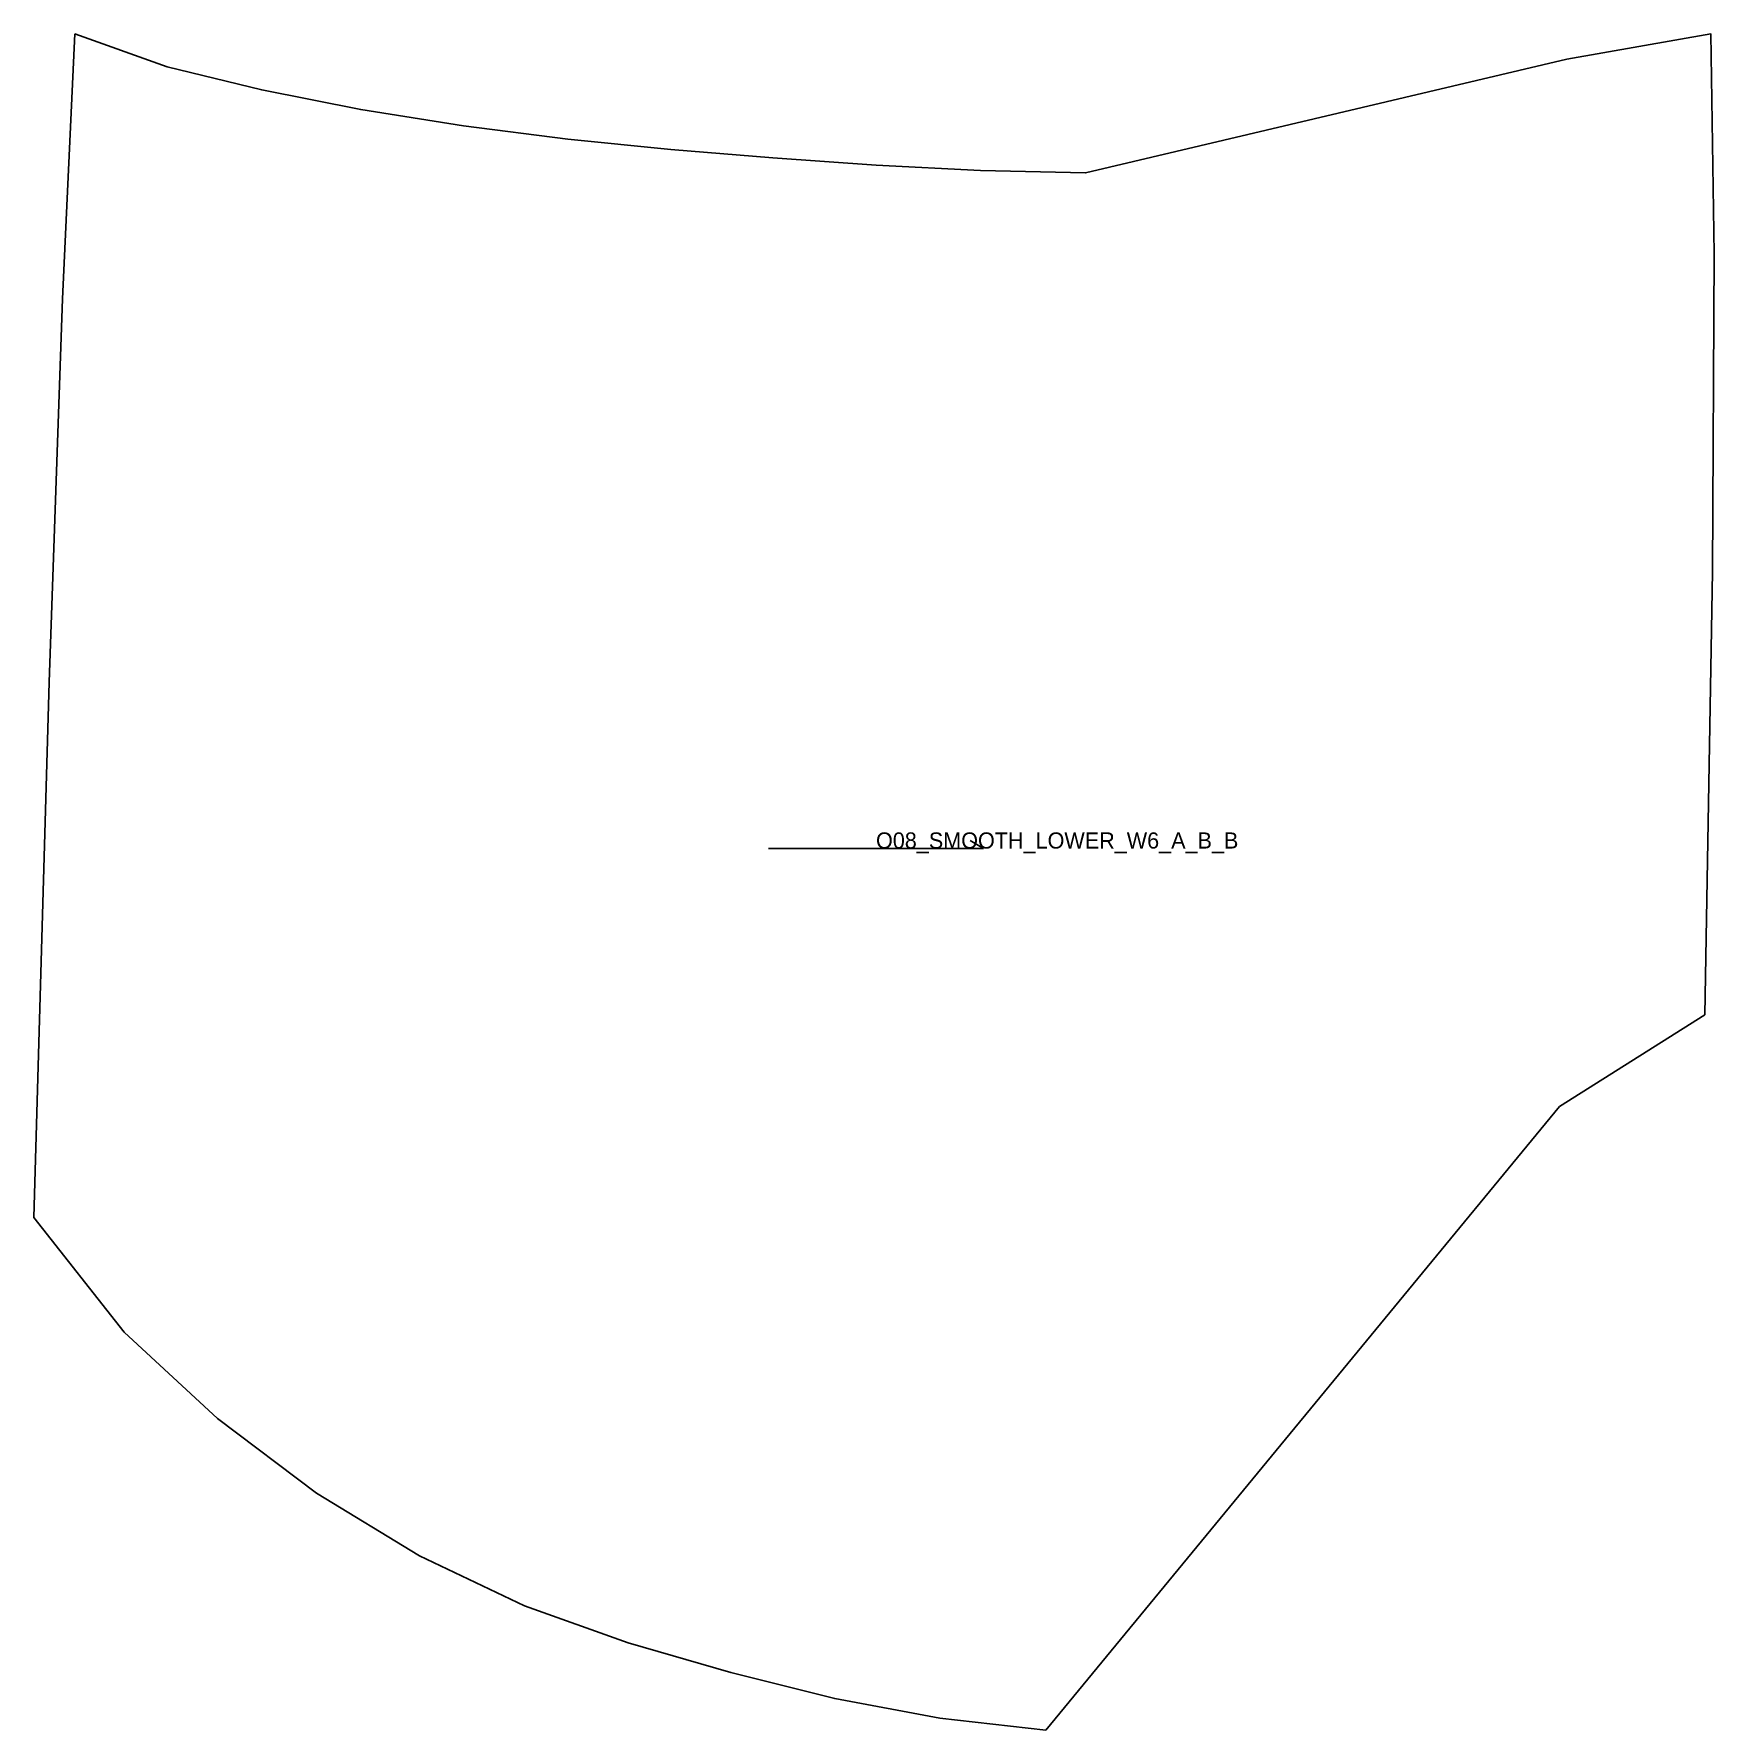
# Model space of a CAD drawing. Header units: millimetres. Extents: x -15 to 609, y -630 to 0.
import ezdxf

# ---------------------------------------------------------------- set-up
doc = ezdxf.new("R2010")
doc.units = ezdxf.units.MM
for name, color, linetype in [('CUT', 1, 'Continuous'), ('GRAIN', 3, 'Continuous'), ('LABEL', 7, 'Continuous'), ('SEW', 5, 'Continuous')]:
    doc.layers.add(name, color=color, linetype=linetype)

msp = doc.modelspace()

# ---------------------------------------------------------------- linework, layer by layer
at = {"layer": 'CUT'}
msp.add_lwpolyline([(0, 0), (34.31, -12.21), (69.42, -20.82), (106.19, -28.1), (144.41, -34.2), (183.18, -39.12), (221.42, -42.92), (259.35, -46.05), (297.72, -48.74), (336.49, -50.72), (375.61, -51.68), (554.44, -9.35), (607.99, 0), (609.14, -81.76), (608.56, -199.88), (605.68, -364.48), (551.74, -398.55), (360.76, -630.28), (321.41, -625.84), (282.38, -618.56), (243.74, -608.93), (205.58, -597.88), (167.11, -584.12), (128.1, -565.5), (89.73, -542.25), (53, -514.54), (18.28, -482.46), (-15.24, -439.77), (-9.62, -240.94), (-4.59, -98.38), (0, 0)], close=True, dxfattribs=at)
at = {"layer": 'GRAIN'}
for p, q in [((337.7, -302.71), (332.7, -299.71)), ((257.7, -302.71), (337.7, -302.71))]:
    msp.add_line(p, q, dxfattribs=at)
at = {"layer": 'SEW'}
msp.add_lwpolyline([(0, 0), (34.31, -12.21), (69.42, -20.82), (106.19, -28.1), (144.41, -34.2), (183.18, -39.12), (221.42, -42.92), (259.35, -46.05), (297.72, -48.74), (336.49, -50.72), (375.61, -51.68), (554.44, -9.35), (607.99, 0), (609.14, -81.76), (608.56, -199.88), (605.68, -364.48), (551.74, -398.55), (360.76, -630.28), (321.41, -625.84), (282.38, -618.56), (243.74, -608.93), (205.58, -597.88), (167.11, -584.12), (128.1, -565.5), (89.73, -542.25), (53, -514.54), (18.28, -482.46), (-15.24, -439.77), (-9.62, -240.94), (-4.59, -98.38)], close=True, dxfattribs=at)

# ---------------------------------------------------------------- texts
at = {"layer": 'LABEL'}
msp.add_text('O08_SMOOTH_LOWER_W6_A_B_B', height=6, dxfattribs=at).set_placement((297.7, -302.71))

doc.saveas('drawing.dxf')
